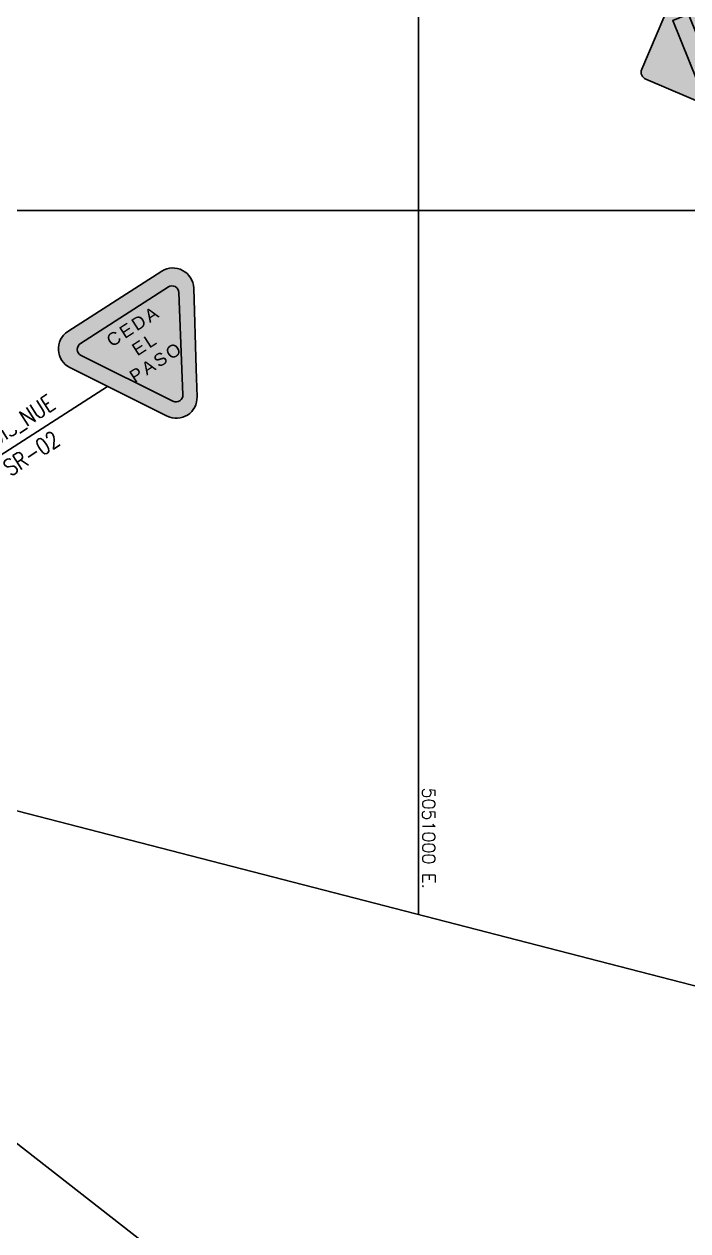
# Model space of a CAD drawing. Header units: metres. Extents: x 5050567 to 5051779, y 2427177 to 2427777.
# Drawn here: x 5050975.3 to 5051016.9, y 2427336.1 to 2427411.7 of the extents above; entities that cross this region are included whole.
import ezdxf
from ezdxf.enums import TextEntityAlignment as Align

# ---------------------------------------------------------------- set-up
doc = ezdxf.new("R2010")
doc.units = ezdxf.units.M
for name, color, linetype in [('GEN-COORD-IMPAR', 8, 'Continuous'), ('GEN-COORD-PAR', 8, 'Continuous'), ('Sen_Vert_Preventivas', 7, 'Continuous'), ('Sen_Vert_Reglamentarias', 7, 'Continuous')]:
    doc.layers.add(name, color=color, linetype=linetype)
doc.styles.add('CORDENADAS', font='romans.shx')
doc.styles.get("Standard").update_dxf_attribs({"font": 'simplex.shx'})
doc.styles.add('TEXTO_ACCION_FASE', font='romans.shx', dxfattribs={"width": 0.8})

# ---------------------------------------------------------------- blocks, each defined once
blk = doc.blocks.new('*U73')
h = blk.add_hatch(color=1)
h.dxf.hatch_style = 1
edge = h.paths.add_edge_path()
edge.add_line((24.1203680714347, 5.276114933220036), (15.37659135300193, 5.276114933220007))
edge.add_ellipse((15.37659135300195, 3.656114933220003), major_axis=(1.145512985522219, 1.145512985522219), ratio=0.9999999999999912, start_angle=45.000000000001, end_angle=165.8070639244549)
edge.add_line((13.98517859972331, 2.826433940299516), (18.34536538492985, -4.485797569618661))
edge.add_ellipse((19.73677813820849, -3.656116576698174), major_axis=(-1.145512985522231, 1.145512985522231), ratio=0.9999999999999747, start_angle=75.8070639244554, end_angle=194.0578479717061)
edge.add_line((21.12623086035207, -4.489075839164179), (22.25681753306439, -2.603153200680431))
edge.add_line((22.25681753306439, -2.603153200680431), (25.50982079357821, 2.823155670754111))
edge.add_ellipse((24.12036807143473, 3.656114933220088), major_axis=(-1.145512985522167, 1.145512985522167), ratio=0.9999999999999978, start_angle=194.0578479717054, end_angle=315.000000000001)
edge = h.paths.add_edge_path(flags=16)
edge.add_line((24.35107477987442, 3.153107873497695), (20.29144754110728, -3.74367109691142))
edge.add_ellipse((19.82608265619974, -3.469744968374875), major_axis=(-0.3818376618407518, 0.3818376618407518), ratio=0.9999999999999866, start_angle=75.83460563074601, end_angle=194.5178032538085, ccw=False)
edge.add_line((19.36241139942787, -3.746528215056464), (15.24545817622164, 3.150250755352679))
edge.add_ellipse((15.70912943299349, 3.42703400203424), major_axis=(0.3818376618407169, 0.3818376618407169), ratio=0.9999999999999589, start_angle=45, end_angle=165.8346056307449, ccw=False)
edge.add_line((15.70912943299349, 3.967034002034203), (23.88570989496686, 3.96703400203426))
edge.add_ellipse((23.88570989496686, 3.42703400203424), major_axis=(-0.3818376618407635, 0.3818376618407635), ratio=0.9999999999999534, start_angle=194.51780325381, end_angle=315, ccw=False)
h.paths.add_polyline_path([(21.41247662018442, 2.007809588004811), (21.26105108713916, 2.000603618591917), (21.08799315658565, 2.447372482606674), (20.82119566983807, 2.454578452019568), (20.64092721778458, 1.993397649178994), (20.49671234507405, 2.000603618591917), (20.4750800864005, 1.993397649178994), (20.87167098635454, 3.528264972662519), (21.01588585906511, 3.528264972662547)], flags=0)
h.paths.add_polyline_path([(20.96541054254858, 3.067084169822003), (21.05193957724278, 2.605903366981515), (20.87167098635454, 2.605903366981515)], flags=0)
h.paths.add_polyline_path([(20.43181556905345, 3.1463496562803), (20.48950154590459, 2.908553285447162), (20.48950154590459, 2.562667727587658), (20.42460490871873, 2.375312965561327), (20.35970813269812, 2.231194020012132), (20.28760069634286, 2.130310713856964), (20.17634926965847, 2.000603618591945), (19.8621668773806, 2.000603618591917), (19.8621668773806, 3.542676911488307), (19.99196029058704, 3.535470942075413), (20.12896436412815, 3.549882880901201), (20.2803900360082, 3.448999574746004), (20.36691893186757, 3.304880540655226)], flags=0)
h.paths.add_polyline_path([(20.26671271004919, 3.09286676957361), (20.31644375418576, 2.887862668768569), (20.31644375418581, 2.591791099541801), (20.26362014548251, 2.439290830388095), (20.20894901778154, 2.317880403563457), (20.15125979112792, 2.237169173092233), (20.0967883745832, 2.173661410310664), (20.03522466909943, 2.173661410310778), (20.03522466909935, 3.404387420646763), (20.15205227175555, 3.326554153276724), (20.21175877101358, 3.227109419623808)], flags=0)
h.paths.add_polyline_path([(19.55210501212066, 3.535470942075413), (19.55931567245533, 3.391351996526388), (19.25646446753008, 3.391351996526388), (19.25646446753008, 2.915759254860056), (19.54489421295126, 2.915759254860084), (19.54489421295126, 2.793258129007959), (19.23483234769129, 2.793258129007959), (19.23483234769132, 2.151928533553864), (19.55931567245535, 2.151928533553864), (19.55931567245533, 2.000603618591917), (19.040142297299, 2.000603618591917), (19.040142297299, 3.535470942075441)], flags=0)
h.paths.add_polyline_path([(20.01359241042586, 1.839926925177046), (20.01359241042586, 0.4419725778296524), (20.48950140706985, 0.4419725778296524), (20.48950140706985, 0.2978536322806278), (19.86937753771524, 0.2978536322805993), (19.86937753771524, 1.839926925177046)], flags=0)
h.paths.add_polyline_path([(21.27547240780855, 0.0939411223883937), (21.36200130366795, -0.0141480646379151), (21.41247648134969, -0.1942968572514374), (21.41247648134969, -0.5473883845239484), (21.41968728051911, -0.8644501532735446), (21.3908443615109, -1.066216765583995), (21.32594758549031, -1.231953619371758), (21.22499723012676, -1.354454745223911), (21.13125753509802, -1.397690473159464), (21.00867492106091, -1.347248864352742), (20.9221460252016, -1.267983377894474), (20.84282792851157, -1.159894102326298), (20.79956341116453, -1.073422734996945), (20.79235261199507, -0.8212145138797168), (20.79235261199507, -0.453711047781475), (20.81398487066862, -0.1870908878386004), (20.87167084751981, -0.0213540340508089), (20.97262120288331, 0.072323302691494), (21.10168447168773, 0.1552373182938922)], flags=0)
h.paths.add_polyline_path([(21.23206406270584, -0.2190939039642572), (21.23206406270579, -0.5494396402616886), (21.23898287784713, -0.8536627526851603), (21.21521243120874, -1.019945592850326), (21.16843655661852, -1.139404320434785), (21.11700383706825, -1.201816840210945), (21.02198868594802, -1.114777451812507), (20.97876178647543, -1.028381270090882), (20.972765030639, -0.8186359857672655), (20.972765030639, -0.4610179339867742), (20.99194355651555, -0.224640322480731), (21.03450624827956, -0.1023539886652216), (21.14479332737968, -0.0315023460409023), (21.19819360288081, -0.0982082979497321)], flags=0)
h.paths.add_polyline_path([(19.55210501212066, 1.820454825978423), (19.55931567245535, 1.676335880429313), (19.25646446753008, 1.676335880429313), (19.25646446753008, 1.200743138763009), (19.54489421295126, 1.200743138763009), (19.54489421295126, 1.078242012910884), (19.23483234769129, 1.078242012910912), (19.23483234769129, 0.436912417456874), (19.55931567245535, 0.4369124174568455), (19.55931567245535, 0.285587502494927), (19.040142297299, 0.285587502494927), (19.040142297299, 1.820454825978394)], flags=0)
h.paths.add_polyline_path([(20.49671220623931, 0.0867351529755283), (20.56881964259456, -0.0141480646379151), (20.58324110209863, -0.1582670987288068), (20.43181556905345, -0.1726790375545377), (20.35970813269812, -0.0573837925735532), (20.27317923683874, -0.0429719422894621), (20.18665034097937, -0.0501778231606309), (20.13617502446287, -0.1366492790317935), (20.12896436412815, -0.2591504048839468), (20.13617502446287, -0.3672396804520943), (20.2371255186611, -0.511358626001119), (20.41018331037988, -0.6482716906791169), (20.53276592441695, -0.7707728165311849), (20.59766256160278, -0.8860680615121977), (20.62650561944572, -1.059010884712883), (20.59766256160278, -1.195923860849042), (20.53276592441695, -1.304013136417161), (20.44623702855752, -1.38327862287543), (20.28760069634286, -1.41210241198528), (20.04964612860344, -1.361660714636833), (19.99196015175225, -1.224747649958892), (19.98474949141762, -1.095040554693817), (20.1124825725454, -1.095040554693845), (20.16501808230582, -1.217541769087723), (20.30202215584695, -1.231953619371786), (20.35970813269812, -1.131070313216504), (20.35970813269812, -0.9437156397318702), (20.29481135667756, -0.7923907247699518), (20.09291064595054, -0.6482716906790884), (19.94869577323997, -0.3960634695618879), (19.89100979638881, -0.2375325851870471), (19.90543125589293, -0.0645897619864186), (19.98474949141762, 0.0579113638657631), (20.12896436412815, 0.1299708809111664), (20.35970813269812, 0.1299708809111948)], flags=0)
h.paths.add_polyline_path([(18.78055547088611, 3.074290139234896), (18.64355139734492, 3.074290139234896), (18.6291299378408, 3.232821023609737), (18.60749767916728, 3.276056751545347), (18.52096878330785, 3.319292479481013), (18.46328280645671, 3.333704329764991), (18.36954311142789, 3.283262720958269), (18.26859275606442, 3.088702078060713), (18.2109067792132, 2.886935465750291), (18.20369611887857, 2.613109336394408), (18.22532823871729, 2.382518934974136), (18.32627873291558, 2.223988050599295), (18.47770426596081, 2.180752322663714), (18.57865462132436, 2.209576111773564), (18.6219191386714, 2.288841598231805), (18.63634059817549, 2.454578452019568), (18.78055547088611, 2.454578452019539), (18.78055547088611, 2.339283295580308), (18.74450175270844, 2.187958292076579), (18.66518365601847, 2.058251196811617), (18.46328280645671, 1.993397649178994), (18.31185713457673, 2.036633377114632), (18.13879934285795, 2.144722564140998), (18.0378489874944, 2.360901115277179), (18.00900592965145, 2.721198611962499), (18.0378489874944, 3.067084169822031), (18.14601014202732, 3.326498448893879), (18.26138195689496, 3.456205544158869), (18.39838616927086, 3.528264972662547), (18.55702250148555, 3.521059091791407), (18.65797285684901, 3.456205544158841), (18.78055547088611, 3.314858103840855)], flags=0)
h.paths.add_polyline_path([(19.37904722040183, 0.1314014497850948), (19.77563798152114, -1.389053934872727), (19.62421244847589, -1.396259904285621), (19.45115451792237, -0.9494910402708356), (19.18435703117474, -0.9422850708579701), (19.00408857912133, -1.403465873698515), (18.85987370641074, -1.396259904285621), (18.83824144773722, -1.403465873698486), (19.23483234769127, 0.1314014497850664)], flags=0)
h.paths.add_polyline_path([(19.3285719038853, -0.32977935305545), (19.41510093857947, -0.7909601558959949), (19.23483234769127, -0.7909601558959949)], flags=0)
h.paths.add_polyline_path([(18.72286949403487, -0.0307059010454296), (18.76613401138193, -0.2685021833368424), (18.75892321221251, -0.5639461323896242), (18.75171241304311, -0.6792413773706656), (18.65797285684901, -0.7513008944160405), (18.49933652463441, -0.7945365338099535), (18.31906793374615, -0.7873306529387563), (18.31906793374615, -1.414248221025282), (18.16764226186613, -1.407042340154198), (18.16764226186613, 0.1350309527422766), (18.56011265101948, 0.1350309527422766), (18.65076205767958, 0.055765554825733)], flags=0)
h.paths.add_polyline_path([(18.56423316182027, -0.1171772683749239), (18.6219191386714, -0.2396783942270773), (18.63634059817549, -0.3693854894921245), (18.60834591172555, -0.5931938389731286), (18.47770426596081, -0.6287996800221621), (18.31185713457673, -0.6287996800221621), (18.31185713457673, -0.0523237207423861), (18.47049346679135, -0.0162939622196419)], flags=0)
at = {"true_color": 0xffffff}
h = blk.add_hatch(color=7, dxfattribs=at)
edge = h.paths.add_edge_path()
edge.add_ellipse((19.82608265619974, -3.469744968374875), major_axis=(-0.3818376618407635, 0.3818376618407635), ratio=0.999999999999925, start_angle=75.83460563074337, end_angle=194.5178032538058)
edge.add_line((20.29144754110724, -3.743671096911499), (24.35107477987442, 3.153107873497716))
edge.add_ellipse((23.88570989496686, 3.42703400203424), major_axis=(-0.3818376618407542, 0.3818376618407542), ratio=0.9999999999999841, start_angle=194.5178032538125, end_angle=315)
edge.add_line((23.88570989496689, 3.96703400203426), (15.70912943299336, 3.967034002034203))
edge.add_ellipse((15.70912943299352, 3.42703400203424), major_axis=(-0.381837661840724, 0.3818376618407241), ratio=0.9999999999999808, start_angle=-45, end_angle=75.83460563074075)
edge.add_line((15.24545817622169, 3.150250755352629), (19.36241139942779, -3.74652821505634))
h = blk.add_hatch(color=250)
edge = h.paths.add_edge_path()
edge.add_ellipse((0, -3.6e-15), major_axis=(-0.3582761082145878, 0.3582761082145879), ratio=0.9999999999998589, start_angle=225, end_angle=225)
blk.add_hatch(color=250).paths.add_polyline_path([(3.35086463363666, -0.8333082079320242), (-3.350864633591697, -0.8333082079320242), (-3.350864633591697, -1.326414088390098), (3.35086463363666, -1.326414088390098)])
at = {"color": 1}
for p, q in [((15.37659135300198, 5.27611493322), (24.12036807143473, 5.276114933220029)), ((15.70912943299352, 3.967034002034196), (23.88570989496686, 3.967034002034253)), ((19.36241139942787, -3.746528215056471), (15.24545817622164, 3.150250755352701)), ((24.35107477987442, 3.153107873497717), (20.29144754110728, -3.743671096911455)), ((18.34536538492985, -4.485797569618696), (13.98517859972328, 2.826433940299509)), ((25.50982079357821, 2.823155670754076), (22.25681753306439, -2.603153200680438)), ((22.25681753306439, -2.603153200680438), (21.12623086035207, -4.489075839164186))]:
    blk.add_line(p, q, dxfattribs=at)
at = {"color": 250}
blk.add_lwpolyline([(-3.350864633591697, -0.8333082079320313), (-3.350864633591697, -1.326414088390105), (3.35086463363666, -1.326414088390105), (3.35086463363666, -0.8333082079320313)], close=True, dxfattribs=at)
blk.add_lwpolyline([(0, -1.78e-14), (15.67054380403061, -1.460723134e-07)], dxfattribs=at)
at = {"color": 1}
for centre, major_axis, ratio, start_param, end_param in [((15.37659135300195, 3.656114933219996), (1.145512985522205, 1.145512985522205), 0.9999999999999937, 0.7853981633974338, 2.893879188546431), ((24.12036807143473, 3.656114933220081), (-1.145512985522175, 1.145512985522175), 0.9999999999999944, 3.386948386440845, 5.497787143782135), ((15.70912943299352, 3.427034002034233), (-0.381837661840724, 0.3818376618407241), 0.9999999999999808, -0.7853981633974579, 1.323563555207861), ((23.88570989496686, 3.427034002034233), (-0.3818376618407542, 0.3818376618407542), 0.9999999999999841, 3.394976120525572, 5.497787143782129), ((19.82608265619974, -3.469744968374882), (-0.3818376618407635, 0.3818376618407635), 0.999999999999925, 1.32356355520792, 3.394976120525469), ((19.73677813820849, -3.656116576698181), (-1.145512985522231, 1.145512985522231), 0.9999999999999747, 1.323082861751566, 3.386948386440877)]:
    blk.add_ellipse(centre, major_axis=major_axis, ratio=ratio, start_param=start_param, end_param=end_param, dxfattribs=at)
at = {"color": 250}
blk.add_ellipse((0, -1.07e-14), major_axis=(-0.3582761082145876, 0.3582761082145877), ratio=0.9999999999998589, start_param=3.926990816987312, end_param=10.2101761241669, dxfattribs=at)
at = {"style": 'TEXTO_ACCION_FASE', "width": 0.8}
blk.add_text('SR-02', height=1.3, dxfattribs=at).set_placement((7.835271902015307, -1.200000073036154), align=Align.MIDDLE_CENTER)
at = {"color": 18, "true_color": 0x000000, "insert": (15.17910478385241, 3.371903698110875), "char_height": 1, "width": 9.48964862705526, "attachment_point": 1}
blk.add_mtext('\\pxqc;{\\fArial|b0|i0|c0|p34;\\T1.2;\\C256;CEDA\\PEL\\PPASO}', dxfattribs=at)
at = {"style": 'TEXTO_ACCION_FASE', "width": 0.8}
for tag, p in [('FASE_ACCION', (7.835271902015307, 1.395888760286499)), ('INTERNO', (0, -2.300000000000007))]:
    blk.add_attdef(tag, text='', height=1.3, dxfattribs=at).set_placement(p, align=Align.MIDDLE_CENTER)
blk = doc.blocks.new('*U83')
h = blk.add_hatch(color=40)
edge = h.paths.add_edge_path()
edge.add_line((18.18614357137371, -5.586143683231148), (23.34802307403552, -0.4242641805694012))
edge.add_arc((22.9237590053236, -1.118574805e-07), 0.5999999999999888, 315, 405)
edge.add_line((23.34802307403552, 0.4242639568544401), (18.18614357137371, 5.586143459516244))
edge.add_arc((17.76187950266176, 5.161879390804295), 0.600000000000029, 45, 135)
edge.add_line((17.33761543394981, 5.586143459516244), (12.17573593128806, 0.42426395685444))
edge.add_arc((12.59999999999999, -1.118574805e-07), 0.5999999999999888, 135, 225)
edge.add_line((12.17573593128806, -0.4242641805694011), (17.33761543394987, -5.586143683231148))
edge.add_arc((17.76187950266179, -5.161879614519228), 0.59999999999999, 225.0000000000001, 314.9999999999999)
at = {"true_color": 0x000000}
h = blk.add_hatch(color=18, dxfattribs=at)
edge = h.paths.add_edge_path()
edge.add_line((18.08007755419572, -5.480077666053182), (23.24195705685749, -0.3181981633914352))
edge.add_arc((22.92375900532357, -1.118574521e-07), 0.4500000000000042, 314.9999999999939, 404.9999999999958)
edge.add_line((23.24195705685755, 0.3181979396764741), (18.08007755419569, 5.480077442338278))
edge.add_arc((17.76187950266175, 5.161879390804323), 0.4499999999999973, 45.00000000000071, 134.9999999999993)
edge.add_line((17.44368145112781, 5.480077442338278), (12.28180194846603, 0.318197939676474))
edge.add_arc((12.59999999999999, -1.118574521e-07), 0.4499999999999916, 135.0000000000025, 224.9999999999975)
edge.add_line((12.28180194846603, -0.3181981633913783), (17.44368145112783, -5.480077666053126))
edge.add_arc((17.7618795026618, -5.161879614519199), 0.4499999999999973, 224.9999999999956, 314.9999999999942)
edge = h.paths.add_edge_path(flags=16)
edge.add_line((17.97401153701772, -5.374011648875216), (23.13589103967953, -0.2121321462134693))
edge.add_arc((22.9237590053236, -1.118575089e-07), 0.2999999999999868, 314.9999999999947, 404.9999999999975)
edge.add_line((23.13589103967956, 0.2121319224984513), (17.97401153701772, 5.374011425160255))
edge.add_arc((17.76187950266176, 5.161879390804295), 0.3, 45.00000000000108, 134.9999999999989)
edge.add_line((17.5497474683058, 5.374011425160255), (12.387867965644, 0.2121319224984512))
edge.add_arc((12.59999999999999, -1.118574521e-07), 0.2999999999999743, 135.0000000000115, 225.0000000000039)
edge.add_line((12.38786796564405, -0.2121321462134124), (17.5497474683058, -5.374011648875216))
edge.add_arc((17.76187950266176, -5.161879614519256), 0.3, 225.0000000000011, 314.9999999999989)
blk.add_hatch(color=18, dxfattribs=at).paths.add_polyline_path([(14.13277510441958, 1.409374696136908), (16.6246419871379, 2.943522242929774), (16.6246419871379, 2.054161337022251), (19.66736471171928, 2.054161337022251), (19.66736471171923, -3.041131530130896), (18.34288911818473, -3.041131530130896), (18.34288911818473, 0.85352413877665), (16.6246419871379, 0.85352413877665), (16.6246419871379, -0.0803048088934436)])
h = blk.add_hatch(color=250)
edge = h.paths.add_edge_path()
edge.add_ellipse((0, -3.6e-15), major_axis=(-0.3582761082145878, 0.3582761082145879), ratio=0.9999999999998589, start_angle=225, end_angle=225)
blk.add_hatch(color=250).paths.add_polyline_path([(3.35086463363666, -0.8333082079320242), (-3.350864633591697, -0.8333082079320242), (-3.350864633591697, -1.326414088390098), (3.35086463363666, -1.326414088390098)])
at = {"color": 18, "linetype": 'Continuous', "lineweight": -3, "true_color": 0x000000}
blk.add_lwpolyline([(17.33761543394987, -5.586143683231155, 0.4142135623730939), (18.18614357137371, -5.586143683231155), (23.34802307403552, -0.4242641805694082, 0.4142135623730951), (23.34802307403552, 0.424263956854433), (18.18614357137371, 5.586143459516237, 0.4142135623730951), (17.33761543394981, 5.586143459516237), (12.17573593128806, 0.424263956854433, 0.4142135623730951), (12.17573593128806, -0.4242641805694082)], format="xyb", close=True, dxfattribs=at)
at = {"color": 18, "true_color": 0x000000}
blk.add_lwpolyline([(14.13277510441958, 1.409374696136908), (16.6246419871379, 2.943522242929774), (16.6246419871379, 2.054161337022251), (19.66736471171928, 2.054161337022251), (19.66736471171923, -3.041131530130896), (18.34288911818473, -3.041131530130896), (18.34288911818473, 0.85352413877665), (16.6246419871379, 0.85352413877665), (16.6246419871379, -0.0803048088934436)], close=True, dxfattribs=at)
at = {"color": 250}
blk.add_lwpolyline([(-3.350864633591697, -0.8333082079320313), (-3.350864633591697, -1.326414088390105), (3.35086463363666, -1.326414088390105), (3.35086463363666, -0.8333082079320313)], close=True, dxfattribs=at)
blk.add_lwpolyline([(0, -1.78e-14), (12, -1.118574982e-07)], dxfattribs=at)
blk.add_ellipse((0, -1.07e-14), major_axis=(-0.3582761082145876, 0.3582761082145877), ratio=0.9999999999998589, start_param=3.926990816987312, end_param=10.2101761241669, dxfattribs=at)
at = {"style": 'TEXTO_ACCION_FASE', "width": 0.8}
blk.add_text('SP-01', height=1.3, dxfattribs=at).set_placement((6.000000000000003, -1.100000055928746), align=Align.MIDDLE_CENTER)
for tag, p in [('FASE_ACCION', (6, 1.299999944071254)), ('INTERNO', (0, -2.300000000000007))]:
    blk.add_attdef(tag, text='', height=1.3, dxfattribs=at).set_placement(p, align=Align.MIDDLE_CENTER)

msp = doc.modelspace()

# ---------------------------------------------------------------- linework, layer by layer
at = {"layer": 'GEN-COORD-IMPAR', "linetype": 'Continuous'}
msp.add_lwpolyline([(5050908.668842824, 2427177.252835283), (5050567.016265319, 2427444.049571263), (5050671.814909507, 2427578.25183867), (5051013.467487011, 2427311.455102689)], close=True, dxfattribs=at)
at = {"layer": 'GEN-COORD-PAR', "linetype": 'Continuous'}
for p, q in [((5051000, 2427355.928344327), (5051000, 2427531.780345798)), ((5050829.89271871, 2427400), (5051277.577327345, 2427400))]:
    msp.add_line(p, q, dxfattribs=at)
msp.add_lwpolyline([(5050872.3992886, 2427564.710127574), (5051292.13000621, 2427456.390661453), (5051249.581760082, 2427291.519041239), (5050829.851042474, 2427399.838507361)], close=True, dxfattribs=at)

# ---------------------------------------------------------------- block references
at = {"layer": 'Sen_Vert_Preventivas', "xscale": 0.8000000000000003, "yscale": 0.8000000000000003, "zscale": 0.8000000000000003, "rotation": 202.074427583327}
msp.add_blockref('*U83', (5051031.418812738, 2427415.542263765, 285.906), dxfattribs=at).add_auto_attribs({'INTERNO': 'INTERNO', 'FASE_ACCION': 'F_DIS_NUE'})
at = {"layer": 'Sen_Vert_Reglamentarias', "color": 250, "xscale": 0.8, "yscale": 0.8, "zscale": 0.8, "rotation": 32.72791928652721}
msp.add_blockref('*U73', (5050969.973766659, 2427382.211765216), dxfattribs=at).add_auto_attribs({'FASE_ACCION': 'F_DIS_NUE'})

# ---------------------------------------------------------------- texts
at = {"layer": 'GEN-COORD-PAR', "style": 'CORDENADAS'}
msp.add_text('5051000 E.', height=0.8, rotation=270, dxfattribs=at).set_placement((5051000.24, 2427357.528344327), align=Align.RIGHT)

doc.saveas('drawing.dxf')
